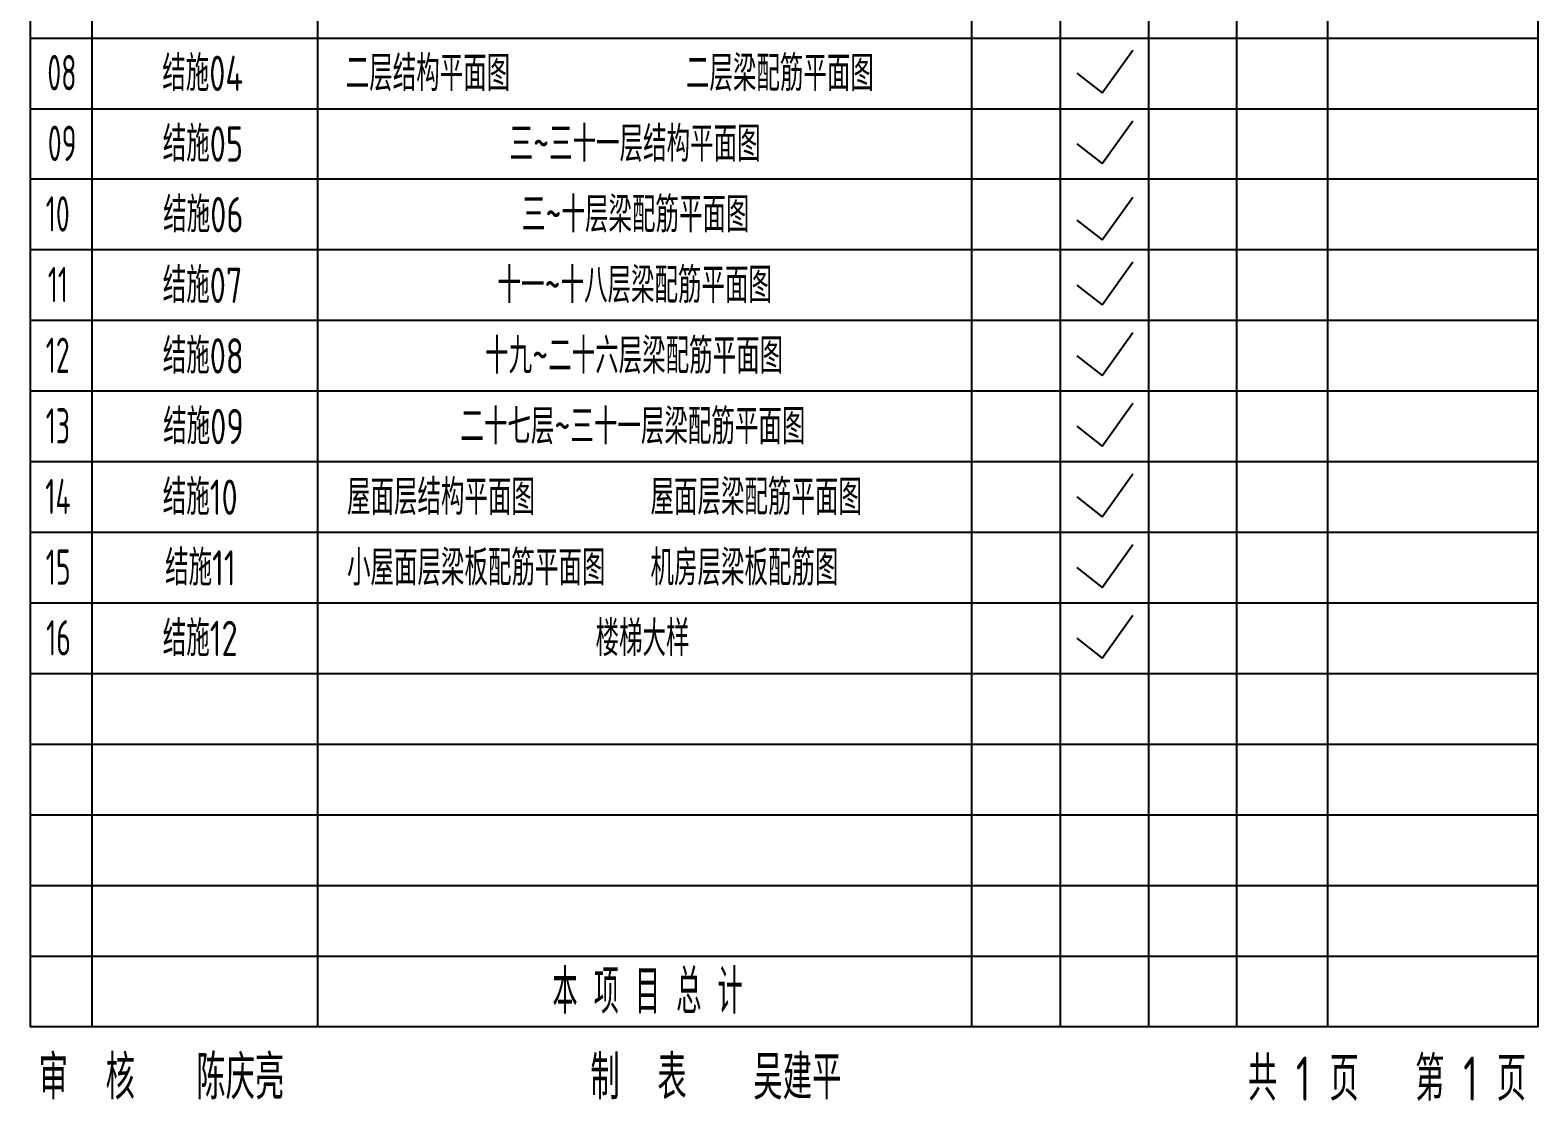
# Model space of a CAD drawing. Extents: x -144902 to 588294, y -160863 to 65494.
# Drawn here: x -65972 to -48899, y 20241 to 32367 of the extents above; entities that cross this region are included whole.
import ezdxf

# ---------------------------------------------------------------- set-up
doc = ezdxf.new("R2010")
doc.units = 0
doc.header["$LTSCALE"] = 100
doc.linetypes.add('CONTINOUS', pattern=[0])
for name, color, linetype in [('15', 7, 'CONTINUOUS'), ('LAYER2', 7, 'CONTINUOUS'), ('TAB', 7, 'CONTINUOUS'), ('TEXT', 7, 'CONTINUOUS'), ('TREE', 122, 'CONTINUOUS'), ('WINDOW', 144, 'CONTINUOUS')]:
    doc.layers.add(name, color=color, linetype=linetype)
doc.styles.get("Standard").update_dxf_attribs({"font": 'tssdeng.shx', "width": 0.7, "bigfont": 'tssdchn.shx'})

msp = doc.modelspace()

# ---------------------------------------------------------------- linework, layer by layer
at = {"layer": 'TAB'}
for p, q in [((-65272.228, 39478.102), (-65272.228, 21078.102)), ((-62714.537, 21078.102), (-62714.537, 39478.102)), ((-51277.244, 21078.102), (-51277.244, 39478.102)), ((-54309.605, 38678.102), (-54309.605, 21078.102)), ((-53309.605, 38678.102), (-53309.605, 21078.102)), ((-52309.605, 38678.102), (-52309.605, 21078.102)), ((-55309.605, 21078.102), (-55309.605, 36278.102)), ((-65964.426, 32278.102), (-48898.885, 32278.102)), ((-65968.327, 31478.102), (-48898.885, 31478.102)), ((-48898.885, 30678.102), (-65968.327, 30678.102)), ((-48898.885, 29878.102), (-65968.327, 29878.102)), ((-48898.885, 29078.102), (-65968.327, 29078.102)), ((-48898.885, 28278.102), (-65968.327, 28278.102)), ((-48898.885, 27478.102), (-65968.327, 27478.102)), ((-48898.885, 26678.102), (-65968.327, 26678.102)), ((-48898.885, 25878.102), (-65968.327, 25878.102)), ((-48898.885, 25078.102), (-65968.327, 25078.102)), ((-48898.885, 24278.102), (-65968.327, 24278.102)), ((-48898.885, 23478.102), (-65968.327, 23478.102)), ((-48898.885, 22678.102), (-65972.228, 22678.102)), ((-65972.228, 21878.102), (-48902.786, 21878.102))]:
    msp.add_line(p, q, dxfattribs=at)
msp.add_lwpolyline([(-65968.327, 21078.102), (-65968.327, 44959.623), (-48898.885, 44959.623), (-48898.885, 21078.102), (-65972.228, 21078.102)], dxfattribs=at)
at = {"layer": 'WINDOW', "linetype": 'CONTINOUS'}
for p, q in [((-53834.438, 31656.819), (-53485.993, 32141.825)), ((-54120.661, 31880.667), (-53834.438, 31656.819)), ((-53834.438, 30856.819), (-53485.993, 31341.825)), ((-54120.661, 31080.667), (-53834.438, 30856.819)), ((-53834.438, 29992.3), (-53485.993, 30477.306)), ((-54120.661, 30216.148), (-53834.438, 29992.3)), ((-53834.438, 29256.819), (-53485.993, 29741.825)), ((-54120.661, 29480.667), (-53834.438, 29256.819)), ((-53834.438, 28456.819), (-53485.993, 28941.825)), ((-54120.661, 28680.667), (-53834.438, 28456.819)), ((-53834.438, 27656.819), (-53485.993, 28141.825)), ((-54120.661, 27880.667), (-53834.438, 27656.819)), ((-53834.438, 26856.819), (-53485.993, 27341.825)), ((-54120.661, 27080.667), (-53834.438, 26856.819)), ((-53834.438, 26056.819), (-53485.993, 26541.825)), ((-54120.661, 26280.667), (-53834.438, 26056.819)), ((-53834.438, 25256.819), (-53485.993, 25741.825)), ((-54120.661, 25480.667), (-53834.438, 25256.819))]:
    msp.add_line(p, q, dxfattribs=at)

# ---------------------------------------------------------------- texts
at = {"layer": '15'}
for s, width, p in [('结施04', 0.7, (-64476.175, 31678.102)), ('08', 0.6, (-65777.2, 31685.795)), ('09', 0.6, (-65772.585, 30885.795)), ('结施05', 0.7, (-64470.79, 30878.102)), ('10', 0.6, (-65795.662, 30085.795)), ('结施06', 0.7, (-64465.405, 30078.102)), ('结施07', 0.7, (-64470.79, 29278.102)), ('11', 0.6, (-65772.585, 29285.795)), ('12', 0.6, (-65795.662, 28485.795)), ('结施08', 0.7, (-64470.79, 28478.102)), ('13', 0.6, (-65795.662, 27685.795)), ('结施09', 0.7, (-64465.405, 27678.102)), ('结施10', 0.7, (-64470.79, 26878.102)), ('14', 0.6, (-65800.277, 26885.795)), ('15', 0.6, (-65795.662, 26085.795)), ('结施11', 0.7, (-64443.867, 26078.102)), ('16', 0.6, (-65791.046, 25285.795)), ('结施12', 0.7, (-64470.79, 25278.102))]:
    msp.add_text(s, height=400, rotation=0, dxfattribs=dict(at, width=width)).set_placement(p)
at = {"layer": 'LAYER2'}
for s, width, p in [('本 项 目 总 计', 0.6, (-60057.347, 21228.102)), ('共 1 页   第 1 页', 0.7, (-52183.474, 20243.204))]:
    msp.add_text(s, height=500, dxfattribs=dict(at, width=width)).set_placement(p)
at = {"layer": 'TEXT', "width": 0.7}
for s, p in [('二层结构平面图', (-62398.224, 31678.102)), ('二层梁配筋平面图', (-58545.775, 31678.102)), ('三~三十一层结构平面图', (-60543.252, 30878.102)), ('三~十层梁配筋平面图', (-60403.252, 30078.102)), ('十一~十八层梁配筋平面图', (-60679.945, 29278.102)), ('十九~二十六层梁配筋平面图', (-60819.945, 28478.102)), ('二十七层~三十一层梁配筋平面图', (-61099.945, 27678.102)), ('屋面层结构平面图', (-62384.245, 26878.102)), ('屋面层梁配筋平面图', (-58947.258, 26878.102)), ('小屋面层梁板配筋平面图', (-62384.245, 26078.102)), ('机房层梁板配筋图', (-58947.258, 26078.102)), ('楼梯大样', (-59569.866, 25278.102))]:
    msp.add_text(s, height=400, dxfattribs=at).set_placement(p)
at = {"layer": 'TREE', "linetype": 'Continuous', "width": 0.7}
for s, p in [('审  核', (-65875.508, 20257.394)), ('陈庆亮', (-64091.534, 20257.394)), ('制  表', (-59627.975, 20257.394)), ('吴建平', (-57782.988, 20257.394))]:
    msp.add_text(s, height=500, dxfattribs=at).set_placement(p)

doc.saveas('drawing.dxf')
